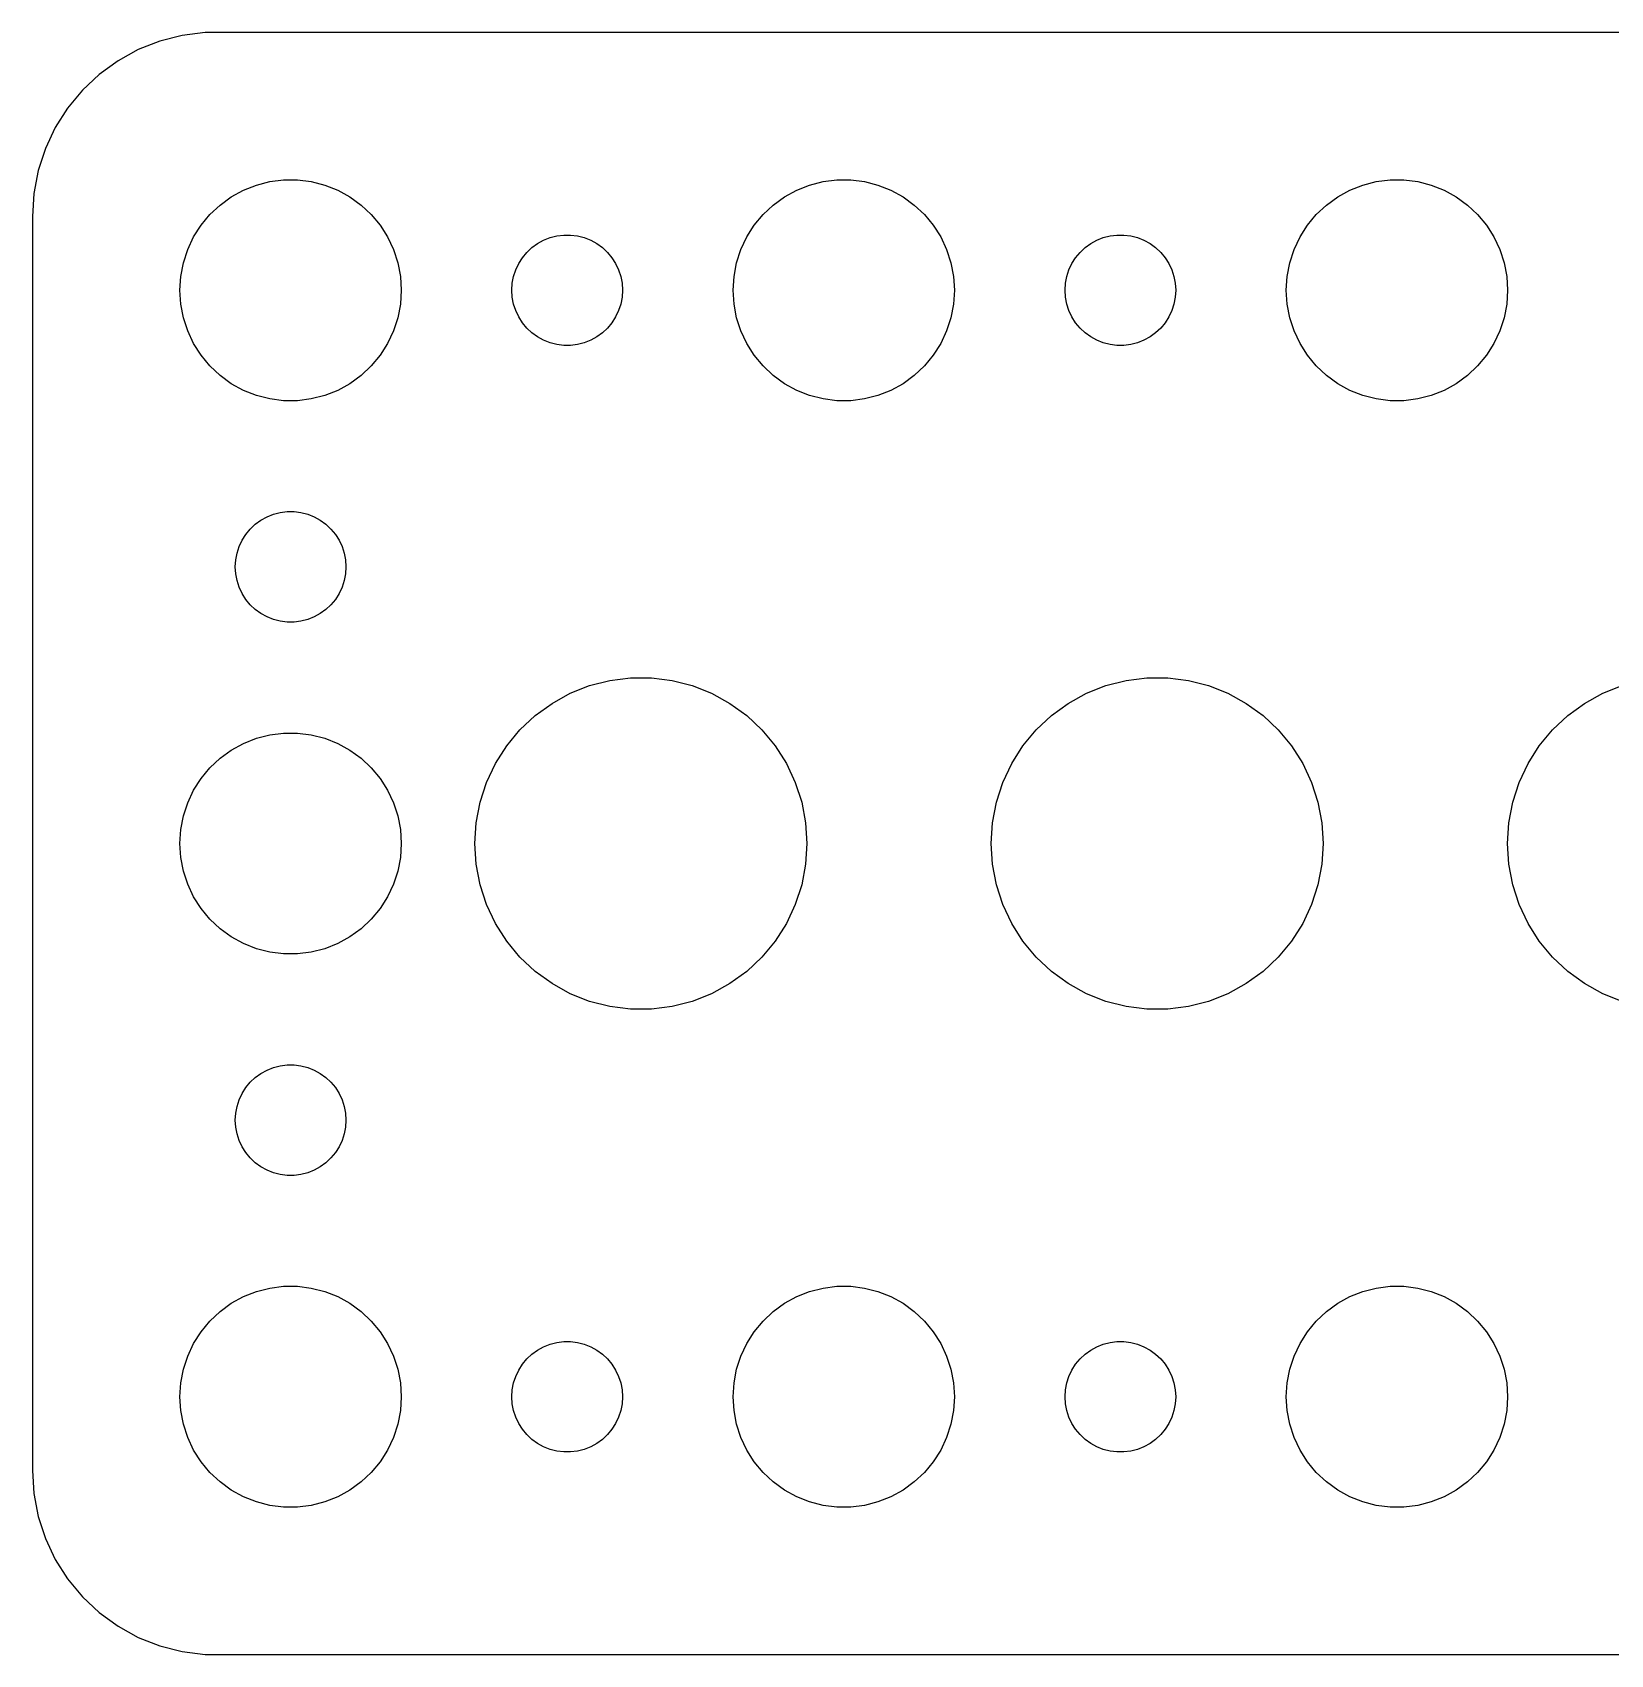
# Model space of a CAD drawing. Header units: metres. Extents: x -44.5 to 44.5, y 32 to 76.
# Drawn here: x -44.5 to -1.71, y 32.01 to 75.99 of the extents above; entities that cross this region are included whole.
import ezdxf

# ---------------------------------------------------------------- set-up
doc = ezdxf.new("R2010")
doc.units = ezdxf.units.M

msp = doc.modelspace()

# ---------------------------------------------------------------- linework, layer by layer
for p, q in [((-41.0451, 75.7553), (-41.6289, 75.5241)), ((-40.4369, 75.9114), (-41.0451, 75.7553)), ((-39.8139, 75.9901), (-40.4369, 75.9114)), ((39.8139, 75.9901), (-39.8139, 75.9901)), ((-42.1791, 75.2216), (-42.6871, 74.8526)), ((-41.6289, 75.5241), (-42.1791, 75.2216)), ((-42.6871, 74.8526), (-43.1448, 74.4227)), ((-43.1448, 74.4227), (-43.5451, 73.9389)), ((-43.5451, 73.9389), (-43.8815, 73.4088)), ((-43.8815, 73.4088), (-44.1489, 72.8406)), ((-44.1489, 72.8406), (-44.3429, 72.2434)), ((-44.3429, 72.2434), (-44.4606, 71.6267)), ((-39.1075, 71.533), (-38.7773, 71.7145)), ((-38.7773, 71.7145), (-38.427, 71.8532)), ((-38.427, 71.8532), (-38.0621, 71.9469)), ((-38.0621, 71.9469), (-37.6884, 71.9941)), ((-37.6884, 71.9941), (-37.3116, 71.9941)), ((-37.3116, 71.9941), (-36.9379, 71.9469)), ((-36.9379, 71.9469), (-36.5729, 71.8532)), ((-36.5729, 71.8532), (-36.2227, 71.7145)), ((-36.2227, 71.7145), (-35.8925, 71.533)), ((-24.1075, 71.533), (-23.7773, 71.7145)), ((-23.7773, 71.7145), (-23.427, 71.8532)), ((-23.427, 71.8532), (-23.0621, 71.9469)), ((-23.0621, 71.9469), (-22.6884, 71.9941)), ((-22.6884, 71.9941), (-22.3116, 71.9941)), ((-22.3116, 71.9941), (-21.9379, 71.9469)), ((-21.9379, 71.9469), (-21.5729, 71.8532)), ((-21.5729, 71.8532), (-21.2227, 71.7145)), ((-21.2227, 71.7145), (-20.8925, 71.533)), ((-9.10747, 71.533), (-8.77733, 71.7145)), ((-8.77733, 71.7145), (-8.42705, 71.8532)), ((-8.42705, 71.8532), (-8.06213, 71.9469)), ((-8.06213, 71.9469), (-7.68837, 71.9941)), ((-7.68837, 71.9941), (-7.31161, 71.9941)), ((-7.31161, 71.9941), (-6.93785, 71.9469)), ((-6.93785, 71.9469), (-6.57294, 71.8532)), ((-6.57294, 71.8532), (-6.22266, 71.7145)), ((-6.22266, 71.7145), (-5.89252, 71.533)), ((-44.4606, 71.6267), (-44.5, 71)), ((-39.6869, 71.0536), (-39.4123, 71.3115)), ((-39.4123, 71.3115), (-39.1075, 71.533)), ((-35.8925, 71.533), (-35.5877, 71.3115)), ((-35.5877, 71.3115), (-35.3131, 71.0536)), ((-24.6869, 71.0536), (-24.4123, 71.3115)), ((-24.4123, 71.3115), (-24.1075, 71.533)), ((-20.8925, 71.533), (-20.5877, 71.3115)), ((-20.5877, 71.3115), (-20.3131, 71.0536)), ((-9.6869, 71.0536), (-9.41226, 71.3115)), ((-9.41226, 71.3115), (-9.10747, 71.533)), ((-5.89252, 71.533), (-5.58772, 71.3115)), ((-5.58772, 71.3115), (-5.31308, 71.0536)), ((-44.5, 71), (-44.5, 37)), ((-39.927, 70.7634), (-39.6869, 71.0536)), ((-35.3131, 71.0536), (-35.0729, 70.7634)), ((-24.927, 70.7634), (-24.6869, 71.0536)), ((-20.3131, 71.0536), (-20.0729, 70.7634)), ((-9.92705, 70.7634), (-9.6869, 71.0536)), ((-5.31308, 71.0536), (-5.07294, 70.7634)), ((-40.2893, 70.1044), (-40.1289, 70.4453)), ((-40.1289, 70.4453), (-39.927, 70.7634)), ((-35.0729, 70.7634), (-34.8711, 70.4453)), ((-34.8711, 70.4453), (-34.7107, 70.1044)), ((-30.6387, 70.3572), (-30.4635, 70.4266)), ((-30.4635, 70.4266), (-30.2811, 70.4734)), ((-30.2811, 70.4734), (-30.0942, 70.497)), ((-30.0942, 70.497), (-29.9058, 70.497)), ((-29.9058, 70.497), (-29.7189, 70.4734)), ((-29.7189, 70.4734), (-29.5365, 70.4266)), ((-29.5365, 70.4266), (-29.3613, 70.3572)), ((-25.2893, 70.1044), (-25.1289, 70.4453)), ((-25.1289, 70.4453), (-24.927, 70.7634)), ((-20.0729, 70.7634), (-19.8711, 70.4453)), ((-19.8711, 70.4453), (-19.7107, 70.1044)), ((-15.6387, 70.3572), (-15.4635, 70.4266)), ((-15.4635, 70.4266), (-15.2811, 70.4734)), ((-15.2811, 70.4734), (-15.0942, 70.497)), ((-15.0942, 70.497), (-14.9058, 70.497)), ((-14.9058, 70.497), (-14.7189, 70.4734)), ((-14.7189, 70.4734), (-14.5365, 70.4266)), ((-14.5365, 70.4266), (-14.3613, 70.3572)), ((-10.2893, 70.1044), (-10.1289, 70.4453)), ((-10.1289, 70.4453), (-9.92705, 70.7634)), ((-5.07294, 70.7634), (-4.87108, 70.4453)), ((-4.87108, 70.4453), (-4.71066, 70.1044)), ((-40.4057, 69.7461), (-40.2893, 70.1044)), ((-34.7107, 70.1044), (-34.5942, 69.7461)), ((-31.2135, 69.8817), (-31.0934, 70.0268)), ((-31.0934, 70.0268), (-30.9561, 70.1558)), ((-30.9561, 70.1558), (-30.8037, 70.2665)), ((-30.8037, 70.2665), (-30.6387, 70.3572)), ((-29.3613, 70.3572), (-29.1963, 70.2665)), ((-29.1963, 70.2665), (-29.0439, 70.1558)), ((-29.0439, 70.1558), (-28.9065, 70.0268)), ((-28.9065, 70.0268), (-28.7865, 69.8817)), ((-25.4057, 69.7461), (-25.2893, 70.1044)), ((-19.7107, 70.1044), (-19.5942, 69.7461)), ((-16.2135, 69.8817), (-16.0934, 70.0268)), ((-16.0934, 70.0268), (-15.9561, 70.1558)), ((-15.9561, 70.1558), (-15.8037, 70.2665)), ((-15.8037, 70.2665), (-15.6387, 70.3572)), ((-14.3613, 70.3572), (-14.1963, 70.2665)), ((-14.1963, 70.2665), (-14.0439, 70.1558)), ((-14.0439, 70.1558), (-13.9065, 70.0268)), ((-13.9065, 70.0268), (-13.7865, 69.8817)), ((-10.4057, 69.7461), (-10.2893, 70.1044)), ((-4.71066, 70.1044), (-4.59424, 69.7461)), ((-40.4763, 69.376), (-40.4057, 69.7461)), ((-34.5942, 69.7461), (-34.5237, 69.376)), ((-31.4529, 69.373), (-31.3947, 69.5522)), ((-31.3947, 69.5522), (-31.3145, 69.7226)), ((-31.3145, 69.7226), (-31.2135, 69.8817)), ((-28.7865, 69.8817), (-28.6855, 69.7226)), ((-28.6855, 69.7226), (-28.6053, 69.5522)), ((-28.6053, 69.5522), (-28.5471, 69.373)), ((-25.4763, 69.376), (-25.4057, 69.7461)), ((-19.5942, 69.7461), (-19.5237, 69.376)), ((-16.4529, 69.373), (-16.3947, 69.5522)), ((-16.3947, 69.5522), (-16.3145, 69.7226)), ((-16.3145, 69.7226), (-16.2135, 69.8817)), ((-13.7865, 69.8817), (-13.6855, 69.7226)), ((-13.6855, 69.7226), (-13.6053, 69.5522)), ((-13.6053, 69.5522), (-13.5471, 69.373)), ((-10.4763, 69.376), (-10.4057, 69.7461)), ((-4.59424, 69.7461), (-4.52365, 69.376)), ((-40.5, 69), (-40.4763, 69.376)), ((-34.5237, 69.376), (-34.5, 69)), ((-31.5, 69), (-31.4882, 69.188)), ((-31.4882, 69.188), (-31.4529, 69.373)), ((-28.5471, 69.373), (-28.5118, 69.188)), ((-28.5118, 69.188), (-28.5, 69)), ((-25.5, 69), (-25.4763, 69.376)), ((-19.5237, 69.376), (-19.5, 69)), ((-16.5, 69), (-16.4882, 69.188)), ((-16.4882, 69.188), (-16.4529, 69.373)), ((-13.5471, 69.373), (-13.5118, 69.188)), ((-13.5118, 69.188), (-13.5, 69)), ((-10.5, 69), (-10.4763, 69.376)), ((-4.52365, 69.376), (-4.5, 69)), ((-40.4763, 68.624), (-40.5, 69)), ((-40.4057, 68.2539), (-40.4763, 68.624)), ((-34.5237, 68.624), (-34.5942, 68.2539)), ((-34.5, 69), (-34.5237, 68.624)), ((-31.4882, 68.812), (-31.5, 69)), ((-31.4529, 68.627), (-31.4882, 68.812)), ((-31.3947, 68.4478), (-31.4529, 68.627)), ((-28.5471, 68.627), (-28.6053, 68.4478)), ((-28.5118, 68.812), (-28.5471, 68.627)), ((-28.5, 69), (-28.5118, 68.812)), ((-25.4763, 68.624), (-25.5, 69)), ((-25.4057, 68.2539), (-25.4763, 68.624)), ((-19.5237, 68.624), (-19.5942, 68.2539)), ((-19.5, 69), (-19.5237, 68.624)), ((-16.4882, 68.812), (-16.5, 69)), ((-16.4529, 68.627), (-16.4882, 68.812)), ((-16.3947, 68.4478), (-16.4529, 68.627)), ((-13.5471, 68.627), (-13.6053, 68.4478)), ((-13.5118, 68.812), (-13.5471, 68.627)), ((-13.5, 69), (-13.5118, 68.812)), ((-10.4763, 68.624), (-10.5, 69)), ((-10.4057, 68.2539), (-10.4763, 68.624)), ((-4.52365, 68.624), (-4.59424, 68.2539)), ((-4.5, 69), (-4.52365, 68.624)), ((-40.2893, 67.8956), (-40.4057, 68.2539)), ((-34.5942, 68.2539), (-34.7107, 67.8956)), ((-31.3145, 68.2774), (-31.3947, 68.4478)), ((-31.2135, 68.1183), (-31.3145, 68.2774)), ((-28.6855, 68.2774), (-28.7865, 68.1183)), ((-28.6053, 68.4478), (-28.6855, 68.2774)), ((-25.2893, 67.8956), (-25.4057, 68.2539)), ((-19.5942, 68.2539), (-19.7107, 67.8956)), ((-16.3145, 68.2774), (-16.3947, 68.4478)), ((-16.2135, 68.1183), (-16.3145, 68.2774)), ((-13.6855, 68.2774), (-13.7865, 68.1183)), ((-13.6053, 68.4478), (-13.6855, 68.2774)), ((-10.2893, 67.8956), (-10.4057, 68.2539)), ((-4.59424, 68.2539), (-4.71066, 67.8956)), ((-40.1289, 67.5547), (-40.2893, 67.8956)), ((-34.7107, 67.8956), (-34.8711, 67.5547)), ((-31.0934, 67.9732), (-31.2135, 68.1183)), ((-30.9561, 67.8442), (-31.0934, 67.9732)), ((-30.8037, 67.7335), (-30.9561, 67.8442)), ((-30.6387, 67.6427), (-30.8037, 67.7335)), ((-29.1963, 67.7335), (-29.3613, 67.6427)), ((-29.0439, 67.8442), (-29.1963, 67.7335)), ((-28.9065, 67.9732), (-29.0439, 67.8442)), ((-28.7865, 68.1183), (-28.9065, 67.9732)), ((-25.1289, 67.5547), (-25.2893, 67.8956)), ((-19.7107, 67.8956), (-19.8711, 67.5547)), ((-16.0934, 67.9732), (-16.2135, 68.1183)), ((-15.9561, 67.8442), (-16.0934, 67.9732)), ((-15.8037, 67.7335), (-15.9561, 67.8442)), ((-15.6387, 67.6427), (-15.8037, 67.7335)), ((-14.1963, 67.7335), (-14.3613, 67.6427)), ((-14.0439, 67.8442), (-14.1963, 67.7335)), ((-13.9065, 67.9732), (-14.0439, 67.8442)), ((-13.7865, 68.1183), (-13.9065, 67.9732)), ((-10.1289, 67.5547), (-10.2893, 67.8956)), ((-4.71066, 67.8956), (-4.87108, 67.5547)), ((-39.927, 67.2366), (-40.1289, 67.5547)), ((-34.8711, 67.5547), (-35.0729, 67.2366)), ((-30.4635, 67.5734), (-30.6387, 67.6427)), ((-30.2811, 67.5266), (-30.4635, 67.5734)), ((-30.0942, 67.5029), (-30.2811, 67.5266)), ((-29.9058, 67.5029), (-30.0942, 67.5029)), ((-29.7189, 67.5266), (-29.9058, 67.5029)), ((-29.5365, 67.5734), (-29.7189, 67.5266)), ((-29.3613, 67.6427), (-29.5365, 67.5734)), ((-24.927, 67.2366), (-25.1289, 67.5547)), ((-19.8711, 67.5547), (-20.0729, 67.2366)), ((-15.4635, 67.5734), (-15.6387, 67.6427)), ((-15.2811, 67.5266), (-15.4635, 67.5734)), ((-15.0942, 67.5029), (-15.2811, 67.5266)), ((-14.9058, 67.5029), (-15.0942, 67.5029)), ((-14.7189, 67.5266), (-14.9058, 67.5029)), ((-14.5365, 67.5734), (-14.7189, 67.5266)), ((-14.3613, 67.6427), (-14.5365, 67.5734)), ((-9.92705, 67.2366), (-10.1289, 67.5547)), ((-4.87108, 67.5547), (-5.07294, 67.2366)), ((-39.6869, 66.9464), (-39.927, 67.2366)), ((-39.4123, 66.6884), (-39.6869, 66.9464)), ((-35.3131, 66.9464), (-35.5877, 66.6884)), ((-35.0729, 67.2366), (-35.3131, 66.9464)), ((-24.6869, 66.9464), (-24.927, 67.2366)), ((-24.4123, 66.6884), (-24.6869, 66.9464)), ((-20.3131, 66.9464), (-20.5877, 66.6884)), ((-20.0729, 67.2366), (-20.3131, 66.9464)), ((-9.6869, 66.9464), (-9.92705, 67.2366)), ((-9.41226, 66.6884), (-9.6869, 66.9464)), ((-5.31308, 66.9464), (-5.58772, 66.6884)), ((-5.07294, 67.2366), (-5.31308, 66.9464)), ((-39.1075, 66.467), (-39.4123, 66.6884)), ((-38.7773, 66.2855), (-39.1075, 66.467)), ((-35.8925, 66.467), (-36.2227, 66.2855)), ((-35.5877, 66.6884), (-35.8925, 66.467)), ((-24.1075, 66.467), (-24.4123, 66.6884)), ((-23.7773, 66.2855), (-24.1075, 66.467)), ((-20.8925, 66.467), (-21.2227, 66.2855)), ((-20.5877, 66.6884), (-20.8925, 66.467)), ((-9.10747, 66.467), (-9.41226, 66.6884)), ((-8.77733, 66.2855), (-9.10747, 66.467)), ((-5.89252, 66.467), (-6.22266, 66.2855)), ((-5.58772, 66.6884), (-5.89252, 66.467)), ((-38.427, 66.1468), (-38.7773, 66.2855)), ((-38.0621, 66.0531), (-38.427, 66.1468)), ((-37.6884, 66.0059), (-38.0621, 66.0531)), ((-37.3116, 66.0059), (-37.6884, 66.0059)), ((-36.9379, 66.0531), (-37.3116, 66.0059)), ((-36.5729, 66.1468), (-36.9379, 66.0531)), ((-36.2227, 66.2855), (-36.5729, 66.1468)), ((-23.427, 66.1468), (-23.7773, 66.2855)), ((-23.0621, 66.0531), (-23.427, 66.1468)), ((-22.6884, 66.0059), (-23.0621, 66.0531)), ((-22.3116, 66.0059), (-22.6884, 66.0059)), ((-21.9379, 66.0531), (-22.3116, 66.0059)), ((-21.5729, 66.1468), (-21.9379, 66.0531)), ((-21.2227, 66.2855), (-21.5729, 66.1468)), ((-8.42705, 66.1468), (-8.77733, 66.2855)), ((-8.06213, 66.0531), (-8.42705, 66.1468)), ((-7.68837, 66.0059), (-8.06213, 66.0531)), ((-7.31161, 66.0059), (-7.68837, 66.0059)), ((-6.93785, 66.0531), (-7.31161, 66.0059)), ((-6.57294, 66.1468), (-6.93785, 66.0531)), ((-6.22266, 66.2855), (-6.57294, 66.1468)), ((-38.1387, 62.8572), (-37.9635, 62.9266)), ((-37.9635, 62.9266), (-37.7811, 62.9734)), ((-37.7811, 62.9734), (-37.5942, 62.997)), ((-37.5942, 62.997), (-37.4058, 62.997)), ((-37.4058, 62.997), (-37.2189, 62.9734)), ((-37.2189, 62.9734), (-37.0365, 62.9266)), ((-37.0365, 62.9266), (-36.8613, 62.8572)), ((-38.7135, 62.3817), (-38.5934, 62.5268)), ((-38.5934, 62.5268), (-38.4561, 62.6558)), ((-38.4561, 62.6558), (-38.3037, 62.7665)), ((-38.3037, 62.7665), (-38.1387, 62.8572)), ((-36.8613, 62.8572), (-36.6963, 62.7665)), ((-36.6963, 62.7665), (-36.5439, 62.6558)), ((-36.5439, 62.6558), (-36.4065, 62.5268)), ((-36.4065, 62.5268), (-36.2865, 62.3817)), ((-38.9529, 61.873), (-38.8947, 62.0522)), ((-38.8947, 62.0522), (-38.8145, 62.2226)), ((-38.8145, 62.2226), (-38.7135, 62.3817)), ((-36.2865, 62.3817), (-36.1855, 62.2226)), ((-36.1855, 62.2226), (-36.1053, 62.0522)), ((-36.1053, 62.0522), (-36.0471, 61.873)), ((-39, 61.5), (-38.9882, 61.688)), ((-38.9882, 61.688), (-38.9529, 61.873)), ((-36.0471, 61.873), (-36.0118, 61.688)), ((-36.0118, 61.688), (-36, 61.5)), ((-38.9882, 61.312), (-39, 61.5)), ((-38.9529, 61.127), (-38.9882, 61.312)), ((-36.0118, 61.312), (-36.0471, 61.127)), ((-36, 61.5), (-36.0118, 61.312)), ((-38.8947, 60.9478), (-38.9529, 61.127)), ((-38.8145, 60.7774), (-38.8947, 60.9478)), ((-38.7135, 60.6183), (-38.8145, 60.7774)), ((-36.1855, 60.7774), (-36.2865, 60.6183)), ((-36.1053, 60.9478), (-36.1855, 60.7774)), ((-36.0471, 61.127), (-36.1053, 60.9478)), ((-38.5934, 60.4732), (-38.7135, 60.6183)), ((-38.4561, 60.3442), (-38.5934, 60.4732)), ((-38.3037, 60.2335), (-38.4561, 60.3442)), ((-36.5439, 60.3442), (-36.6963, 60.2335)), ((-36.4065, 60.4732), (-36.5439, 60.3442)), ((-36.2865, 60.6183), (-36.4065, 60.4732)), ((-38.1387, 60.1427), (-38.3037, 60.2335)), ((-37.9635, 60.0734), (-38.1387, 60.1427)), ((-37.7811, 60.0266), (-37.9635, 60.0734)), ((-37.5942, 60.0029), (-37.7811, 60.0266)), ((-37.4058, 60.0029), (-37.5942, 60.0029)), ((-37.2189, 60.0266), (-37.4058, 60.0029)), ((-37.0365, 60.0734), (-37.2189, 60.0266)), ((-36.8613, 60.1427), (-37.0365, 60.0734)), ((-36.6963, 60.2335), (-36.8613, 60.1427)), ((-30.4112, 57.7995), (-29.916, 58.0717)), ((-29.916, 58.0717), (-29.3906, 58.2797)), ((-29.3906, 58.2797), (-28.8432, 58.4203)), ((-28.8432, 58.4203), (-28.2825, 58.4911)), ((-28.2825, 58.4911), (-27.7174, 58.4911)), ((-27.7174, 58.4911), (-27.1568, 58.4203)), ((-27.1568, 58.4203), (-26.6094, 58.2797)), ((-26.6094, 58.2797), (-26.084, 58.0717)), ((-26.084, 58.0717), (-25.5888, 57.7995)), ((-16.4112, 57.7995), (-15.916, 58.0717)), ((-15.916, 58.0717), (-15.3906, 58.2797)), ((-15.3906, 58.2797), (-14.8432, 58.4203)), ((-14.8432, 58.4203), (-14.2825, 58.4911)), ((-14.2825, 58.4911), (-13.7174, 58.4911)), ((-13.7174, 58.4911), (-13.1568, 58.4203)), ((-13.1568, 58.4203), (-12.6094, 58.2797)), ((-12.6094, 58.2797), (-12.084, 58.0717)), ((-12.084, 58.0717), (-11.5888, 57.7995)), ((-2.41121, 57.7995), (-1.916, 58.0717)), ((-1.916, 58.0717), (-1.39056, 58.2797)), ((-30.8684, 57.4673), (-30.4112, 57.7995)), ((-25.5888, 57.7995), (-25.1316, 57.4673)), ((-16.8684, 57.4673), (-16.4112, 57.7995)), ((-11.5888, 57.7995), (-11.1316, 57.4673)), ((-2.86839, 57.4673), (-2.41121, 57.7995)), ((-31.2803, 57.0805), (-30.8684, 57.4673)), ((-25.1316, 57.4673), (-24.7196, 57.0805)), ((-17.2803, 57.0805), (-16.8684, 57.4673)), ((-11.1316, 57.4673), (-10.7196, 57.0805)), ((-3.28035, 57.0805), (-2.86839, 57.4673)), ((-38.7773, 56.7145), (-38.427, 56.8532)), ((-38.427, 56.8532), (-38.0621, 56.9469)), ((-38.0621, 56.9469), (-37.6884, 56.9941)), ((-37.6884, 56.9941), (-37.3116, 56.9941)), ((-37.3116, 56.9941), (-36.9379, 56.9469)), ((-36.9379, 56.9469), (-36.5729, 56.8532)), ((-36.5729, 56.8532), (-36.2227, 56.7145)), ((-31.6406, 56.645), (-31.2803, 57.0805)), ((-24.7196, 57.0805), (-24.3594, 56.645)), ((-17.6406, 56.645), (-17.2803, 57.0805)), ((-10.7196, 57.0805), (-10.3594, 56.645)), ((-3.64056, 56.645), (-3.28035, 57.0805)), ((-39.6869, 56.0536), (-39.4123, 56.3115)), ((-39.4123, 56.3115), (-39.1075, 56.533)), ((-39.1075, 56.533), (-38.7773, 56.7145)), ((-36.2227, 56.7145), (-35.8925, 56.533)), ((-35.8925, 56.533), (-35.5877, 56.3115)), ((-35.5877, 56.3115), (-35.3131, 56.0536)), ((-31.9434, 56.1679), (-31.6406, 56.645)), ((-24.3594, 56.645), (-24.0566, 56.1679)), ((-17.9434, 56.1679), (-17.6406, 56.645)), ((-10.3594, 56.645), (-10.0566, 56.1679)), ((-3.94337, 56.1679), (-3.64056, 56.645)), ((-39.927, 55.7634), (-39.6869, 56.0536)), ((-35.3131, 56.0536), (-35.0729, 55.7634)), ((-32.184, 55.6566), (-31.9434, 56.1679)), ((-24.0566, 56.1679), (-23.816, 55.6566)), ((-18.184, 55.6566), (-17.9434, 56.1679)), ((-10.0566, 56.1679), (-9.81599, 55.6566)), ((-4.18399, 55.6566), (-3.94337, 56.1679)), ((-40.2893, 55.1044), (-40.1289, 55.4453)), ((-40.1289, 55.4453), (-39.927, 55.7634)), ((-35.0729, 55.7634), (-34.8711, 55.4453)), ((-34.8711, 55.4453), (-34.7107, 55.1044)), ((-32.3586, 55.1191), (-32.184, 55.6566)), ((-23.816, 55.6566), (-23.6414, 55.1191)), ((-18.3586, 55.1191), (-18.184, 55.6566)), ((-9.81599, 55.6566), (-9.64137, 55.1191)), ((-4.35861, 55.1191), (-4.18399, 55.6566)), ((-40.4057, 54.7461), (-40.2893, 55.1044)), ((-34.7107, 55.1044), (-34.5942, 54.7461)), ((-32.4645, 54.564), (-32.3586, 55.1191)), ((-23.6414, 55.1191), (-23.5355, 54.564)), ((-18.4645, 54.564), (-18.3586, 55.1191)), ((-9.64137, 55.1191), (-9.53548, 54.564)), ((-4.46451, 54.564), (-4.35861, 55.1191)), ((-40.4763, 54.376), (-40.4057, 54.7461)), ((-34.5942, 54.7461), (-34.5237, 54.376)), ((-32.5, 54), (-32.4645, 54.564)), ((-23.5355, 54.564), (-23.5, 54)), ((-18.5, 54), (-18.4645, 54.564)), ((-9.53548, 54.564), (-9.5, 54)), ((-4.5, 54), (-4.46451, 54.564)), ((-40.5, 54), (-40.4763, 54.376)), ((-34.5237, 54.376), (-34.5, 54)), ((-40.4763, 53.624), (-40.5, 54)), ((-34.5, 54), (-34.5237, 53.624)), ((-32.4645, 53.436), (-32.5, 54)), ((-23.5, 54), (-23.5355, 53.436)), ((-18.4645, 53.436), (-18.5, 54)), ((-9.5, 54), (-9.53548, 53.436)), ((-4.46451, 53.436), (-4.5, 54)), ((-40.4057, 53.2539), (-40.4763, 53.624)), ((-40.2893, 52.8956), (-40.4057, 53.2539)), ((-34.5942, 53.2539), (-34.7107, 52.8956)), ((-34.5237, 53.624), (-34.5942, 53.2539)), ((-32.3586, 52.8809), (-32.4645, 53.436)), ((-23.5355, 53.436), (-23.6414, 52.8809)), ((-18.3586, 52.8809), (-18.4645, 53.436)), ((-9.53548, 53.436), (-9.64137, 52.8809)), ((-4.35861, 52.8809), (-4.46451, 53.436)), ((-40.1289, 52.5547), (-40.2893, 52.8956)), ((-34.7107, 52.8956), (-34.8711, 52.5547)), ((-32.184, 52.3434), (-32.3586, 52.8809)), ((-23.6414, 52.8809), (-23.816, 52.3434)), ((-18.184, 52.3434), (-18.3586, 52.8809)), ((-9.64137, 52.8809), (-9.81599, 52.3434)), ((-4.18399, 52.3434), (-4.35861, 52.8809)), ((-39.927, 52.2366), (-40.1289, 52.5547)), ((-34.8711, 52.5547), (-35.0729, 52.2366)), ((-31.9434, 51.8321), (-32.184, 52.3434)), ((-23.816, 52.3434), (-24.0566, 51.8321)), ((-17.9434, 51.8321), (-18.184, 52.3434)), ((-9.81599, 52.3434), (-10.0566, 51.8321)), ((-3.94337, 51.8321), (-4.18399, 52.3434)), ((-39.6869, 51.9464), (-39.927, 52.2366)), ((-39.4123, 51.6885), (-39.6869, 51.9464)), ((-35.3131, 51.9464), (-35.5877, 51.6885)), ((-35.0729, 52.2366), (-35.3131, 51.9464)), ((-39.1075, 51.467), (-39.4123, 51.6885)), ((-38.7773, 51.2855), (-39.1075, 51.467)), ((-35.8925, 51.467), (-36.2227, 51.2855)), ((-35.5877, 51.6885), (-35.8925, 51.467)), ((-31.6406, 51.355), (-31.9434, 51.8321)), ((-24.0566, 51.8321), (-24.3594, 51.355)), ((-17.6406, 51.355), (-17.9434, 51.8321)), ((-10.0566, 51.8321), (-10.3594, 51.355)), ((-3.64056, 51.355), (-3.94337, 51.8321)), ((-38.427, 51.1468), (-38.7773, 51.2855)), ((-38.0621, 51.0531), (-38.427, 51.1468)), ((-37.6884, 51.0059), (-38.0621, 51.0531)), ((-36.9379, 51.0531), (-37.3116, 51.0059)), ((-36.5729, 51.1468), (-36.9379, 51.0531)), ((-36.2227, 51.2855), (-36.5729, 51.1468)), ((-31.2803, 50.9195), (-31.6406, 51.355)), ((-24.3594, 51.355), (-24.7196, 50.9195)), ((-17.2803, 50.9195), (-17.6406, 51.355)), ((-10.3594, 51.355), (-10.7196, 50.9195)), ((-3.28035, 50.9195), (-3.64056, 51.355)), ((-37.3116, 51.0059), (-37.6884, 51.0059)), ((-30.8684, 50.5327), (-31.2803, 50.9195)), ((-24.7196, 50.9195), (-25.1316, 50.5327)), ((-16.8684, 50.5327), (-17.2803, 50.9195)), ((-10.7196, 50.9195), (-11.1316, 50.5327)), ((-2.86839, 50.5327), (-3.28035, 50.9195)), ((-30.4112, 50.2005), (-30.8684, 50.5327)), ((-29.916, 49.9283), (-30.4112, 50.2005)), ((-25.5888, 50.2005), (-26.084, 49.9283)), ((-25.1316, 50.5327), (-25.5888, 50.2005)), ((-16.4112, 50.2005), (-16.8684, 50.5327)), ((-15.916, 49.9283), (-16.4112, 50.2005)), ((-11.5888, 50.2005), (-12.084, 49.9283)), ((-11.1316, 50.5327), (-11.5888, 50.2005)), ((-2.41121, 50.2005), (-2.86839, 50.5327)), ((-1.916, 49.9283), (-2.41121, 50.2005)), ((-29.3906, 49.7203), (-29.916, 49.9283)), ((-28.8432, 49.5797), (-29.3906, 49.7203)), ((-26.6094, 49.7203), (-27.1568, 49.5797)), ((-26.084, 49.9283), (-26.6094, 49.7203)), ((-15.3906, 49.7203), (-15.916, 49.9283)), ((-14.8432, 49.5797), (-15.3906, 49.7203)), ((-12.6094, 49.7203), (-13.1568, 49.5797)), ((-12.084, 49.9283), (-12.6094, 49.7203)), ((-1.39056, 49.7203), (-1.916, 49.9283)), ((-28.2825, 49.5089), (-28.8432, 49.5797)), ((-27.7174, 49.5089), (-28.2825, 49.5089)), ((-27.1568, 49.5797), (-27.7174, 49.5089)), ((-14.2825, 49.5089), (-14.8432, 49.5797)), ((-13.7174, 49.5089), (-14.2825, 49.5089)), ((-13.1568, 49.5797), (-13.7174, 49.5089)), ((-37.9635, 47.9266), (-37.7811, 47.9734)), ((-37.7811, 47.9734), (-37.5942, 47.9971)), ((-37.5942, 47.9971), (-37.4058, 47.9971)), ((-37.4058, 47.9971), (-37.2189, 47.9734)), ((-37.2189, 47.9734), (-37.0365, 47.9266)), ((-38.7135, 47.3817), (-38.5934, 47.5268)), ((-38.5934, 47.5268), (-38.4561, 47.6558)), ((-38.4561, 47.6558), (-38.3037, 47.7665)), ((-38.3037, 47.7665), (-38.1387, 47.8573)), ((-38.1387, 47.8573), (-37.9635, 47.9266)), ((-37.0365, 47.9266), (-36.8613, 47.8573)), ((-36.8613, 47.8573), (-36.6963, 47.7665)), ((-36.6963, 47.7665), (-36.5439, 47.6558)), ((-36.5439, 47.6558), (-36.4065, 47.5268)), ((-36.4065, 47.5268), (-36.2865, 47.3817)), ((-38.8947, 47.0522), (-38.8145, 47.2226)), ((-38.8145, 47.2226), (-38.7135, 47.3817)), ((-36.2865, 47.3817), (-36.1855, 47.2226)), ((-36.1855, 47.2226), (-36.1053, 47.0522)), ((-39, 46.5), (-38.9882, 46.688)), ((-38.9882, 46.688), (-38.9529, 46.873)), ((-38.9529, 46.873), (-38.8947, 47.0522)), ((-36.1053, 47.0522), (-36.0471, 46.873)), ((-36.0471, 46.873), (-36.0118, 46.688)), ((-36.0118, 46.688), (-36, 46.5)), ((-38.9882, 46.312), (-39, 46.5)), ((-38.9529, 46.127), (-38.9882, 46.312)), ((-36.0118, 46.312), (-36.0471, 46.127)), ((-36, 46.5), (-36.0118, 46.312)), ((-38.8947, 45.9478), (-38.9529, 46.127)), ((-38.8145, 45.7774), (-38.8947, 45.9478)), ((-38.7135, 45.6183), (-38.8145, 45.7774)), ((-36.1855, 45.7774), (-36.2865, 45.6183)), ((-36.1053, 45.9478), (-36.1855, 45.7774)), ((-36.0471, 46.127), (-36.1053, 45.9478)), ((-38.5934, 45.4732), (-38.7135, 45.6183)), ((-38.4561, 45.3442), (-38.5934, 45.4732)), ((-38.3037, 45.2335), (-38.4561, 45.3442)), ((-36.5439, 45.3442), (-36.6963, 45.2335)), ((-36.4065, 45.4732), (-36.5439, 45.3442)), ((-36.2865, 45.6183), (-36.4065, 45.4732)), ((-38.1387, 45.1428), (-38.3037, 45.2335)), ((-37.9635, 45.0734), (-38.1387, 45.1428)), ((-37.7811, 45.0266), (-37.9635, 45.0734)), ((-37.5942, 45.003), (-37.7811, 45.0266)), ((-37.4058, 45.003), (-37.5942, 45.003)), ((-37.2189, 45.0266), (-37.4058, 45.003)), ((-37.0365, 45.0734), (-37.2189, 45.0266)), ((-36.8613, 45.1428), (-37.0365, 45.0734)), ((-36.6963, 45.2335), (-36.8613, 45.1428)), ((-38.7773, 41.7145), (-38.427, 41.8532)), ((-38.427, 41.8532), (-38.0621, 41.9469)), ((-38.0621, 41.9469), (-37.6884, 41.9941)), ((-37.6884, 41.9941), (-37.3116, 41.9941)), ((-37.3116, 41.9941), (-36.9379, 41.9469)), ((-36.9379, 41.9469), (-36.5729, 41.8532)), ((-36.5729, 41.8532), (-36.2227, 41.7145)), ((-23.7773, 41.7145), (-23.427, 41.8532)), ((-23.427, 41.8532), (-23.0621, 41.9469)), ((-23.0621, 41.9469), (-22.6884, 41.9941)), ((-22.6884, 41.9941), (-22.3116, 41.9941)), ((-22.3116, 41.9941), (-21.9379, 41.9469)), ((-21.9379, 41.9469), (-21.5729, 41.8532)), ((-21.5729, 41.8532), (-21.2227, 41.7145)), ((-8.77733, 41.7145), (-8.42705, 41.8532)), ((-8.42705, 41.8532), (-8.06213, 41.9469)), ((-8.06213, 41.9469), (-7.68837, 41.9941)), ((-7.68837, 41.9941), (-7.31161, 41.9941)), ((-7.31161, 41.9941), (-6.93785, 41.9469)), ((-6.93785, 41.9469), (-6.57294, 41.8532)), ((-6.57294, 41.8532), (-6.22266, 41.7145)), ((-39.4123, 41.3116), (-39.1075, 41.533)), ((-39.1075, 41.533), (-38.7773, 41.7145)), ((-36.2227, 41.7145), (-35.8925, 41.533)), ((-35.8925, 41.533), (-35.5877, 41.3116)), ((-24.4123, 41.3116), (-24.1075, 41.533)), ((-24.1075, 41.533), (-23.7773, 41.7145)), ((-21.2227, 41.7145), (-20.8925, 41.533)), ((-20.8925, 41.533), (-20.5877, 41.3116)), ((-9.41226, 41.3116), (-9.10747, 41.533)), ((-9.10747, 41.533), (-8.77733, 41.7145)), ((-6.22266, 41.7145), (-5.89252, 41.533)), ((-5.89252, 41.533), (-5.58772, 41.3116)), ((-39.927, 40.7634), (-39.6869, 41.0536)), ((-39.6869, 41.0536), (-39.4123, 41.3116)), ((-35.5877, 41.3116), (-35.3131, 41.0536)), ((-35.3131, 41.0536), (-35.0729, 40.7634)), ((-24.927, 40.7634), (-24.6869, 41.0536)), ((-24.6869, 41.0536), (-24.4123, 41.3116)), ((-20.5877, 41.3116), (-20.3131, 41.0536)), ((-20.3131, 41.0536), (-20.0729, 40.7634)), ((-9.92705, 40.7634), (-9.6869, 41.0536)), ((-9.6869, 41.0536), (-9.41226, 41.3116)), ((-5.58772, 41.3116), (-5.31308, 41.0536)), ((-5.31308, 41.0536), (-5.07294, 40.7634)), ((-40.1289, 40.4453), (-39.927, 40.7634)), ((-35.0729, 40.7634), (-34.8711, 40.4453)), ((-30.4635, 40.4266), (-30.2811, 40.4734)), ((-30.2811, 40.4734), (-30.0942, 40.4971)), ((-30.0942, 40.4971), (-29.9058, 40.4971)), ((-29.9058, 40.4971), (-29.7189, 40.4734)), ((-29.7189, 40.4734), (-29.5365, 40.4266)), ((-25.1289, 40.4453), (-24.927, 40.7634)), ((-20.0729, 40.7634), (-19.8711, 40.4453)), ((-15.4635, 40.4266), (-15.2811, 40.4734)), ((-15.2811, 40.4734), (-15.0942, 40.4971)), ((-15.0942, 40.4971), (-14.9058, 40.4971)), ((-14.9058, 40.4971), (-14.7189, 40.4734)), ((-14.7189, 40.4734), (-14.5365, 40.4266)), ((-10.1289, 40.4453), (-9.92705, 40.7634)), ((-5.07294, 40.7634), (-4.87108, 40.4453)), ((-40.4057, 39.7461), (-40.2893, 40.1044)), ((-40.2893, 40.1044), (-40.1289, 40.4453)), ((-34.8711, 40.4453), (-34.7107, 40.1044)), ((-34.7107, 40.1044), (-34.5942, 39.7461)), ((-31.2135, 39.8817), (-31.0934, 40.0268)), ((-31.0934, 40.0268), (-30.9561, 40.1558)), ((-30.9561, 40.1558), (-30.8037, 40.2665)), ((-30.8037, 40.2665), (-30.6387, 40.3573)), ((-30.6387, 40.3573), (-30.4635, 40.4266)), ((-29.5365, 40.4266), (-29.3613, 40.3573)), ((-29.3613, 40.3573), (-29.1963, 40.2665)), ((-29.1963, 40.2665), (-29.0439, 40.1558)), ((-29.0439, 40.1558), (-28.9065, 40.0268)), ((-28.9065, 40.0268), (-28.7865, 39.8817)), ((-25.4057, 39.7461), (-25.2893, 40.1044)), ((-25.2893, 40.1044), (-25.1289, 40.4453)), ((-19.8711, 40.4453), (-19.7107, 40.1044)), ((-19.7107, 40.1044), (-19.5942, 39.7461)), ((-16.2135, 39.8817), (-16.0934, 40.0268)), ((-16.0934, 40.0268), (-15.9561, 40.1558)), ((-15.9561, 40.1558), (-15.8037, 40.2665)), ((-15.8037, 40.2665), (-15.6387, 40.3573)), ((-15.6387, 40.3573), (-15.4635, 40.4266)), ((-14.5365, 40.4266), (-14.3613, 40.3573)), ((-14.3613, 40.3573), (-14.1963, 40.2665)), ((-14.1963, 40.2665), (-14.0439, 40.1558)), ((-14.0439, 40.1558), (-13.9065, 40.0268)), ((-13.9065, 40.0268), (-13.7865, 39.8817)), ((-10.4057, 39.7461), (-10.2893, 40.1044)), ((-10.2893, 40.1044), (-10.1289, 40.4453)), ((-4.87108, 40.4453), (-4.71066, 40.1044)), ((-4.71066, 40.1044), (-4.59424, 39.7461)), ((-40.4763, 39.376), (-40.4057, 39.7461)), ((-34.5942, 39.7461), (-34.5237, 39.376)), ((-31.3947, 39.5522), (-31.3145, 39.7226)), ((-31.3145, 39.7226), (-31.2135, 39.8817)), ((-28.7865, 39.8817), (-28.6855, 39.7226)), ((-28.6855, 39.7226), (-28.6053, 39.5522)), ((-25.4763, 39.376), (-25.4057, 39.7461)), ((-19.5942, 39.7461), (-19.5237, 39.376)), ((-16.3947, 39.5522), (-16.3145, 39.7226)), ((-16.3145, 39.7226), (-16.2135, 39.8817)), ((-13.7865, 39.8817), (-13.6855, 39.7226)), ((-13.6855, 39.7226), (-13.6053, 39.5522)), ((-10.4763, 39.376), (-10.4057, 39.7461)), ((-4.59424, 39.7461), (-4.52365, 39.376)), ((-40.5, 39), (-40.4763, 39.376)), ((-34.5237, 39.376), (-34.5, 39)), ((-31.5, 39), (-31.4882, 39.188)), ((-31.4882, 39.188), (-31.4529, 39.373)), ((-31.4529, 39.373), (-31.3947, 39.5522)), ((-28.6053, 39.5522), (-28.5471, 39.373)), ((-28.5471, 39.373), (-28.5118, 39.188)), ((-28.5118, 39.188), (-28.5, 39)), ((-25.5, 39), (-25.4763, 39.376)), ((-19.5237, 39.376), (-19.5, 39)), ((-16.5, 39), (-16.4882, 39.188)), ((-16.4882, 39.188), (-16.4529, 39.373)), ((-16.4529, 39.373), (-16.3947, 39.5522)), ((-13.6053, 39.5522), (-13.5471, 39.373)), ((-13.5471, 39.373), (-13.5118, 39.188)), ((-13.5118, 39.188), (-13.5, 39)), ((-10.5, 39), (-10.4763, 39.376)), ((-4.52365, 39.376), (-4.5, 39)), ((-40.4763, 38.624), (-40.5, 39)), ((-34.5, 39), (-34.5237, 38.624)), ((-31.4882, 38.812), (-31.5, 39)), ((-31.4529, 38.627), (-31.4882, 38.812)), ((-28.5118, 38.812), (-28.5471, 38.627)), ((-28.5, 39), (-28.5118, 38.812)), ((-25.4763, 38.624), (-25.5, 39)), ((-19.5, 39), (-19.5237, 38.624)), ((-16.4882, 38.812), (-16.5, 39)), ((-16.4529, 38.627), (-16.4882, 38.812)), ((-13.5118, 38.812), (-13.5471, 38.627)), ((-13.5, 39), (-13.5118, 38.812)), ((-10.4763, 38.624), (-10.5, 39)), ((-4.5, 39), (-4.52365, 38.624)), ((-40.4057, 38.2539), (-40.4763, 38.624)), ((-34.5237, 38.624), (-34.5942, 38.2539)), ((-31.3947, 38.4478), (-31.4529, 38.627)), ((-31.3145, 38.2774), (-31.3947, 38.4478)), ((-31.2135, 38.1183), (-31.3145, 38.2774)), ((-28.6855, 38.2774), (-28.7865, 38.1183)), ((-28.6053, 38.4478), (-28.6855, 38.2774)), ((-28.5471, 38.627), (-28.6053, 38.4478)), ((-25.4057, 38.2539), (-25.4763, 38.624)), ((-19.5237, 38.624), (-19.5942, 38.2539)), ((-16.3947, 38.4478), (-16.4529, 38.627)), ((-16.3145, 38.2774), (-16.3947, 38.4478)), ((-16.2135, 38.1183), (-16.3145, 38.2774)), ((-13.6855, 38.2774), (-13.7865, 38.1183)), ((-13.6053, 38.4478), (-13.6855, 38.2774)), ((-13.5471, 38.627), (-13.6053, 38.4478)), ((-10.4057, 38.2539), (-10.4763, 38.624)), ((-4.52365, 38.624), (-4.59424, 38.2539)), ((-40.2893, 37.8956), (-40.4057, 38.2539)), ((-40.1289, 37.5547), (-40.2893, 37.8956)), ((-34.7107, 37.8956), (-34.8711, 37.5547)), ((-34.5942, 38.2539), (-34.7107, 37.8956)), ((-31.0934, 37.9732), (-31.2135, 38.1183)), ((-30.9561, 37.8442), (-31.0934, 37.9732)), ((-30.8037, 37.7335), (-30.9561, 37.8442)), ((-29.0439, 37.8442), (-29.1963, 37.7335)), ((-28.9065, 37.9732), (-29.0439, 37.8442)), ((-28.7865, 38.1183), (-28.9065, 37.9732)), ((-25.2893, 37.8956), (-25.4057, 38.2539)), ((-25.1289, 37.5547), (-25.2893, 37.8956)), ((-19.7107, 37.8956), (-19.8711, 37.5547)), ((-19.5942, 38.2539), (-19.7107, 37.8956)), ((-16.0934, 37.9732), (-16.2135, 38.1183)), ((-15.9561, 37.8442), (-16.0934, 37.9732)), ((-15.8037, 37.7335), (-15.9561, 37.8442)), ((-14.0439, 37.8442), (-14.1963, 37.7335)), ((-13.9065, 37.9732), (-14.0439, 37.8442)), ((-13.7865, 38.1183), (-13.9065, 37.9732)), ((-10.2893, 37.8956), (-10.4057, 38.2539)), ((-10.1289, 37.5547), (-10.2893, 37.8956)), ((-4.71066, 37.8956), (-4.87108, 37.5547)), ((-4.59424, 38.2539), (-4.71066, 37.8956)), ((-39.927, 37.2366), (-40.1289, 37.5547)), ((-34.8711, 37.5547), (-35.0729, 37.2366)), ((-30.6387, 37.6428), (-30.8037, 37.7335)), ((-30.4635, 37.5734), (-30.6387, 37.6428)), ((-30.2811, 37.5266), (-30.4635, 37.5734)), ((-30.0942, 37.503), (-30.2811, 37.5266)), ((-29.9058, 37.503), (-30.0942, 37.503)), ((-29.7189, 37.5266), (-29.9058, 37.503)), ((-29.5365, 37.5734), (-29.7189, 37.5266)), ((-29.3613, 37.6428), (-29.5365, 37.5734)), ((-29.1963, 37.7335), (-29.3613, 37.6428)), ((-24.927, 37.2366), (-25.1289, 37.5547)), ((-19.8711, 37.5547), (-20.0729, 37.2366)), ((-15.6387, 37.6428), (-15.8037, 37.7335)), ((-15.4635, 37.5734), (-15.6387, 37.6428)), ((-15.2811, 37.5266), (-15.4635, 37.5734)), ((-15.0942, 37.503), (-15.2811, 37.5266)), ((-14.9058, 37.503), (-15.0942, 37.503)), ((-14.7189, 37.5266), (-14.9058, 37.503)), ((-14.5365, 37.5734), (-14.7189, 37.5266)), ((-14.3613, 37.6428), (-14.5365, 37.5734)), ((-14.1963, 37.7335), (-14.3613, 37.6428)), ((-9.92705, 37.2366), (-10.1289, 37.5547)), ((-4.87108, 37.5547), (-5.07294, 37.2366)), ((-44.5, 37), (-44.4606, 36.3733)), ((-39.6869, 36.9464), (-39.927, 37.2366)), ((-39.4123, 36.6885), (-39.6869, 36.9464)), ((-35.3131, 36.9464), (-35.5877, 36.6885)), ((-35.0729, 37.2366), (-35.3131, 36.9464)), ((-24.6869, 36.9464), (-24.927, 37.2366)), ((-24.4123, 36.6885), (-24.6869, 36.9464)), ((-20.3131, 36.9464), (-20.5877, 36.6885)), ((-20.0729, 37.2366), (-20.3131, 36.9464)), ((-9.6869, 36.9464), (-9.92705, 37.2366)), ((-9.41226, 36.6885), (-9.6869, 36.9464)), ((-5.31308, 36.9464), (-5.58772, 36.6885)), ((-5.07294, 37.2366), (-5.31308, 36.9464)), ((-39.1075, 36.467), (-39.4123, 36.6885)), ((-35.5877, 36.6885), (-35.8925, 36.467)), ((-24.1075, 36.467), (-24.4123, 36.6885)), ((-20.5877, 36.6885), (-20.8925, 36.467)), ((-9.10747, 36.467), (-9.41226, 36.6885)), ((-5.58772, 36.6885), (-5.89252, 36.467)), ((-44.4606, 36.3733), (-44.3429, 35.7566)), ((-38.7773, 36.2855), (-39.1075, 36.467)), ((-38.427, 36.1468), (-38.7773, 36.2855)), ((-38.0621, 36.0531), (-38.427, 36.1468)), ((-36.5729, 36.1468), (-36.9379, 36.0531)), ((-36.2227, 36.2855), (-36.5729, 36.1468)), ((-35.8925, 36.467), (-36.2227, 36.2855)), ((-23.7773, 36.2855), (-24.1075, 36.467)), ((-23.427, 36.1468), (-23.7773, 36.2855)), ((-23.0621, 36.0531), (-23.427, 36.1468)), ((-21.5729, 36.1468), (-21.9379, 36.0531)), ((-21.2227, 36.2855), (-21.5729, 36.1468)), ((-20.8925, 36.467), (-21.2227, 36.2855)), ((-8.77733, 36.2855), (-9.10747, 36.467)), ((-8.42705, 36.1468), (-8.77733, 36.2855)), ((-8.06213, 36.0531), (-8.42705, 36.1468)), ((-6.57294, 36.1468), (-6.93785, 36.0531)), ((-6.22266, 36.2855), (-6.57294, 36.1468)), ((-5.89252, 36.467), (-6.22266, 36.2855)), ((-44.3429, 35.7566), (-44.1489, 35.1594)), ((-37.6884, 36.0059), (-38.0621, 36.0531)), ((-37.3116, 36.0059), (-37.6884, 36.0059)), ((-36.9379, 36.0531), (-37.3116, 36.0059)), ((-22.6884, 36.0059), (-23.0621, 36.0531)), ((-22.3116, 36.0059), (-22.6884, 36.0059)), ((-21.9379, 36.0531), (-22.3116, 36.0059)), ((-7.68837, 36.0059), (-8.06213, 36.0531)), ((-7.31161, 36.0059), (-7.68837, 36.0059)), ((-6.93785, 36.0531), (-7.31161, 36.0059)), ((-44.1489, 35.1594), (-43.8815, 34.5912)), ((-43.8815, 34.5912), (-43.5451, 34.0611)), ((-43.5451, 34.0611), (-43.1448, 33.5773)), ((-43.1448, 33.5773), (-42.6871, 33.1474)), ((-42.6871, 33.1474), (-42.1791, 32.7784)), ((-42.1791, 32.7784), (-41.6289, 32.4759)), ((-41.6289, 32.4759), (-41.0451, 32.2447)), ((-41.0451, 32.2447), (-40.4369, 32.0886)), ((-40.4369, 32.0886), (-39.8139, 32.0099)), ((-39.8139, 32.0099), (39.8139, 32.0099))]:
    msp.add_line(p, q)

doc.saveas('drawing.dxf')
